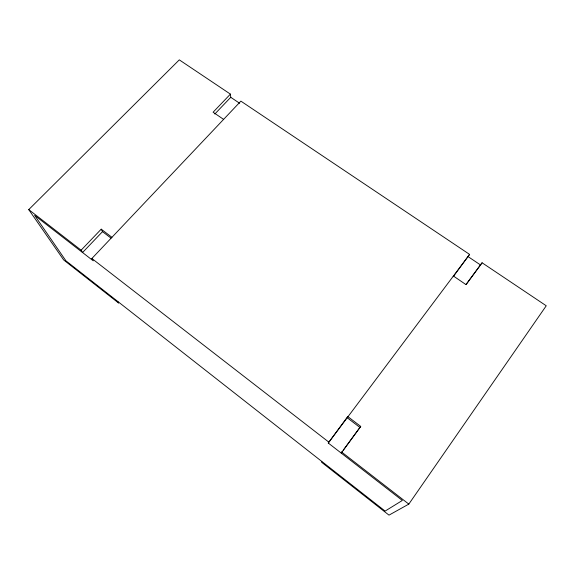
<?xml version="1.0" encoding="UTF-8"?>
<svg xmlns="http://www.w3.org/2000/svg" width="575" height="575" viewBox="0 0 575 575"><rect width="100%" height="100%" fill="white"/><g stroke="black" fill="none" stroke-linecap="round" stroke-linejoin="round"><path stroke-width="0.86" d="M321.784 461.43L321.518 462.199L388.995 515.135L408.818 504.11L546.25 305.778L482.087 262.782L465.93 284.567L453.366 276M328.26 443.023L469.595 254.409L240.882 101.135L91.871 258.513L93.243 260.806L34.615 215.345L65.917 260.813L385.106 511.082L402.335 500.458L328.26 443.023L347.738 416.537L360.719 426.398L343.297 450.218M360.719 426.398L341.198 453.05L342.247 451.634M453.186 276.755L469.595 254.409M466.131 284.596L482.087 262.782M81.118 250.182L101.214 229.173L102.508 231.639L82.57 252.526L81.118 250.182L28.75 209.609L179.299 59.865L230.41 94.12L230.755 97.304L214.791 114.03M230.41 94.12L213.102 112.218L223.61 119.384M230.755 97.304L239.667 103.292M468.237 256.723L480.635 265.046M101.214 229.173L111.938 237.324M102.508 231.639L111.025 238.115M347.228 417.781L360.094 427.57M91.871 258.513L328.627 441.967M341.672 452.072L408.818 504.11M28.75 209.609L63.653 259.922L118.666 303.075L117.638 301.365"/></g></svg>
